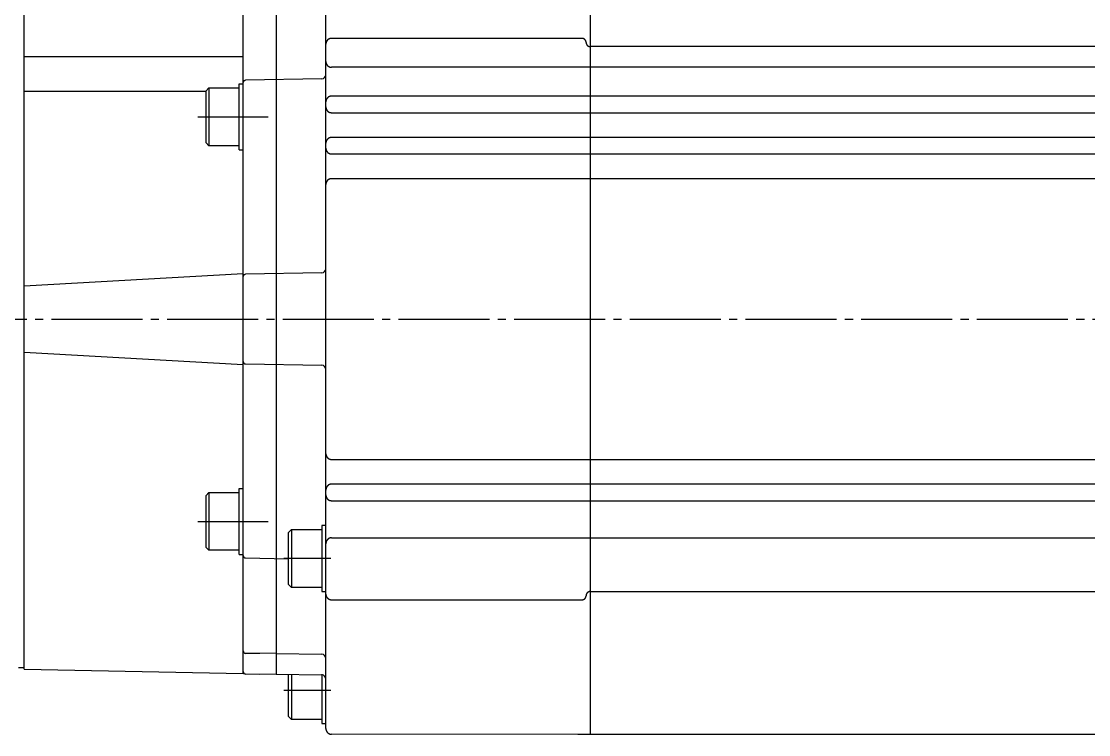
# Model space of a CAD drawing. Extents: x 0 to 632, y 0 to 332.
# Drawn here: x 212 to 341.2, y 176.1 to 262.5 of the extents above; entities that cross this region are included whole.
import ezdxf

# ---------------------------------------------------------------- set-up
doc = ezdxf.new("R2010")
doc.units = 0
doc.linetypes.add('DASH_CENTER', pattern=[14, 11, -1, 1, -1])
doc.layers.get('0').update_dxf_attribs({"linetype": 'CONTINUOUS'})

msp = doc.modelspace()

# ---------------------------------------------------------------- linework, layer by layer
at = {"color": 7, "linetype": 'CONTINUOUS'}
for p, q in [((212.39, 184.08), (212.39, 276.48)), ((280.89, 276.79), (280.89, 176.17)), ((248.89, 176.9), (248.89, 276.07)), ((248.89, 182.88), (248.89, 270.09)), ((242.89, 269.49), (242.89, 191.98)), ((238.89, 183.55), (238.89, 267.48)), ((242.89, 260.98), (242.89, 183.47)), ((279.89, 260.48), (249.59, 260.48)), ((374.39, 259.48), (280.89, 259.48)), ((238.89, 258.23), (212.39, 258.23)), ((374.39, 256.98), (249.59, 256.98)), ((234.74, 254.48), (234.39, 254.13)), ((234.74, 254.48), (234.74, 247.48)), ((234.74, 254.48), (238.39, 254.48)), ((238.39, 246.98), (238.39, 254.98)), ((238.39, 254.98), (238.89, 254.98)), ((248.4, 255.58), (239.18, 255.42)), ((212.39, 254.09), (234.39, 254.09)), ((234.39, 247.83), (234.39, 254.13)), ((374.39, 253.48), (249.59, 253.48)), ((249.59, 251.48), (374.39, 251.48)), ((374.39, 248.48), (249.59, 248.48)), ((234.39, 247.83), (234.74, 247.48)), ((238.39, 247.48), (234.74, 247.48)), ((238.39, 246.98), (238.89, 246.98)), ((249.59, 246.48), (374.39, 246.48)), ((374.39, 243.48), (249.59, 243.48)), ((238.89, 231.98), (212.39, 230.48)), ((248.4, 232.08), (239.18, 231.92)), ((212.39, 222.48), (238.89, 220.98)), ((239.18, 221.05), (248.4, 220.89)), ((249.59, 209.48), (374.39, 209.48)), ((234.74, 205.48), (234.39, 205.13)), ((234.74, 205.48), (238.39, 205.48)), ((234.74, 205.48), (234.74, 198.48)), ((238.39, 205.98), (238.89, 205.98)), ((238.39, 197.98), (238.39, 205.98)), ((374.39, 206.48), (249.59, 206.48)), ((234.39, 198.83), (234.39, 205.13)), ((249.59, 204.48), (374.39, 204.48)), ((244.74, 200.98), (244.39, 200.63)), ((244.39, 194.33), (244.39, 200.63)), ((244.74, 200.98), (248.39, 200.98)), ((244.74, 200.98), (244.74, 193.98)), ((248.89, 201.48), (248.39, 201.48)), ((248.39, 201.48), (248.39, 193.48)), ((249.59, 199.98), (374.39, 199.98)), ((234.39, 198.83), (234.74, 198.48)), ((238.39, 198.48), (234.74, 198.48)), ((238.39, 197.98), (238.89, 197.98)), ((239.18, 197.55), (244.39, 197.46)), ((244.39, 194.33), (244.74, 193.98)), ((248.39, 193.98), (244.74, 193.98)), ((248.39, 193.48), (248.89, 193.48)), ((249.59, 192.48), (279.89, 192.48)), ((280.89, 193.48), (374.39, 193.48)), ((240.89, 185.96), (239.18, 185.99)), ((242.89, 186), (240.89, 185.96)), ((242.89, 185.98), (248.4, 185.88)), ((211.69, 184.28), (212.39, 184.28)), ((212.39, 184.08), (238.89, 183.55)), ((240.89, 183.45), (239.18, 183.48)), ((242.89, 183.48), (240.89, 183.45)), ((242.89, 183.47), (248.4, 183.38)), ((244.39, 178.33), (244.39, 183.48)), ((244.74, 183.48), (244.74, 177.98)), ((248.39, 183.48), (248.39, 177.48)), ((244.39, 178.33), (244.74, 177.98)), ((248.39, 177.98), (244.74, 177.98)), ((248.39, 177.48), (248.89, 177.48)), ((279.39, 176.15), (249.57, 176.2)), ((280.89, 176.17), (279.39, 176.15)), ((374.39, 176.18), (280.89, 176.18))]:
    msp.add_line(p, q, dxfattribs=at)
at = {"color": 1, "linetype": 'DASH_CENTER'}
for p, q in [((233.39, 250.98), (241.89, 250.98)), ((201.69, 226.48), (444.39, 226.48)), ((233.39, 201.98), (241.89, 201.98)), ((249.51, 197.48), (243.81, 197.48)), ((249.51, 181.48), (243.81, 181.48))]:
    msp.add_line(p, q, dxfattribs=at)
at = {"color": 7, "linetype": 'CONTINUOUS'}
for points in [[(249.59, 260.48, 0), (249.58, 260.48, 0), (249.57, 260.48, 0), (249.56, 260.48, 0), (249.55, 260.48, 0), (249.54, 260.48, 0), (249.53, 260.48, 0), (249.53, 260.48, 0), (249.52, 260.48, 0), (249.51, 260.48, 0), (249.5, 260.48, 0), (249.49, 260.48, 0), (249.48, 260.47, 0), (249.48, 260.47, 0), (249.47, 260.47, 0), (249.46, 260.47, 0), (249.45, 260.47, 0), (249.44, 260.47, 0), (249.43, 260.46, 0), (249.43, 260.46, 0), (249.42, 260.46, 0), (249.41, 260.46, 0), (249.4, 260.46, 0), (249.39, 260.45, 0), (249.38, 260.45, 0), (249.38, 260.45, 0), (249.37, 260.45, 0), (249.36, 260.44, 0), (249.35, 260.44, 0), (249.34, 260.44, 0), (249.34, 260.44, 0), (249.33, 260.43, 0), (249.32, 260.43, 0), (249.31, 260.43, 0), (249.3, 260.42, 0), (249.29, 260.42, 0), (249.29, 260.42, 0), (249.28, 260.41, 0), (249.27, 260.41, 0), (249.26, 260.4, 0), (249.26, 260.4, 0), (249.25, 260.39, 0), (249.24, 260.39, 0), (249.23, 260.39, 0), (249.23, 260.38, 0), (249.22, 260.38, 0), (249.21, 260.37, 0), (249.21, 260.37, 0), (249.2, 260.36, 0), (249.19, 260.36, 0), (249.18, 260.35, 0), (249.18, 260.35, 0), (249.17, 260.34, 0), (249.16, 260.34, 0), (249.16, 260.33, 0), (249.15, 260.33, 0), (249.14, 260.32, 0), (249.14, 260.32, 0), (249.13, 260.31, 0), (249.12, 260.31, 0), (249.12, 260.3, 0), (249.11, 260.3, 0), (249.1, 260.29, 0), (249.1, 260.28, 0), (249.09, 260.28, 0), (249.09, 260.27, 0), (249.08, 260.26, 0), (249.07, 260.26, 0), (249.07, 260.25, 0), (249.06, 260.25, 0), (249.06, 260.24, 0), (249.05, 260.23, 0), (249.05, 260.23, 0), (249.04, 260.22, 0), (249.03, 260.21, 0), (249.03, 260.21, 0), (249.03, 260.2, 0), (249.02, 260.19, 0), (249.01, 260.19, 0), (249.01, 260.18, 0), (249, 260.17, 0), (249, 260.16, 0), (249, 260.16, 0), (248.99, 260.15, 0), (248.99, 260.14, 0), (248.98, 260.13, 0), (248.98, 260.13, 0), (248.97, 260.12, 0), (248.97, 260.11, 0), (248.97, 260.1, 0), (248.96, 260.1, 0), (248.96, 260.09, 0), (248.95, 260.08, 0), (248.95, 260.07, 0), (248.95, 260.07, 0), (248.94, 260.06, 0), (248.94, 260.05, 0), (248.94, 260.04, 0), (248.93, 260.03, 0), (248.93, 260.03, 0), (248.93, 260.02, 0), (248.93, 260.01, 0), (248.92, 260, 0), (248.92, 259.99, 0), (248.92, 259.99, 0), (248.91, 259.98, 0), (248.91, 259.97, 0), (248.91, 259.96, 0), (248.91, 259.95, 0), (248.91, 259.94, 0), (248.9, 259.94, 0), (248.9, 259.93, 0), (248.9, 259.92, 0), (248.9, 259.91, 0), (248.9, 259.9, 0), (248.9, 259.89, 0), (248.89, 259.88, 0), (248.89, 259.88, 0), (248.89, 259.87, 0), (248.89, 259.86, 0), (248.89, 259.85, 0), (248.89, 259.84, 0), (248.89, 259.83, 0), (248.89, 259.82, 0), (248.89, 259.82, 0), (248.89, 259.81, 0), (248.89, 259.8, 0), (248.89, 259.79, 0), (248.89, 259.78, 0)], [(280.39, 259.98, 0), (280.39, 259.99, 0), (280.39, 259.99, 0), (280.39, 260, 0), (280.39, 260.01, 0), (280.39, 260.01, 0), (280.39, 260.02, 0), (280.38, 260.02, 0), (280.38, 260.03, 0), (280.38, 260.04, 0), (280.38, 260.04, 0), (280.38, 260.05, 0), (280.38, 260.06, 0), (280.38, 260.06, 0), (280.38, 260.07, 0), (280.38, 260.07, 0), (280.38, 260.08, 0), (280.38, 260.08, 0), (280.38, 260.09, 0), (280.37, 260.1, 0), (280.37, 260.1, 0), (280.37, 260.11, 0), (280.37, 260.12, 0), (280.37, 260.12, 0), (280.37, 260.13, 0), (280.36, 260.13, 0), (280.36, 260.14, 0), (280.36, 260.14, 0), (280.36, 260.15, 0), (280.36, 260.16, 0), (280.35, 260.16, 0), (280.35, 260.17, 0), (280.35, 260.17, 0), (280.35, 260.18, 0), (280.34, 260.19, 0), (280.34, 260.19, 0), (280.34, 260.2, 0), (280.34, 260.2, 0), (280.33, 260.21, 0), (280.33, 260.21, 0), (280.33, 260.22, 0), (280.32, 260.22, 0), (280.32, 260.23, 0), (280.32, 260.23, 0), (280.32, 260.24, 0), (280.31, 260.24, 0), (280.31, 260.25, 0), (280.31, 260.25, 0), (280.3, 260.26, 0), (280.3, 260.26, 0), (280.3, 260.27, 0), (280.29, 260.27, 0), (280.29, 260.28, 0), (280.29, 260.29, 0), (280.28, 260.29, 0), (280.28, 260.29, 0), (280.27, 260.3, 0), (280.27, 260.3, 0), (280.27, 260.31, 0), (280.26, 260.31, 0), (280.26, 260.32, 0), (280.25, 260.32, 0), (280.25, 260.33, 0), (280.25, 260.33, 0), (280.24, 260.33, 0), (280.24, 260.34, 0), (280.23, 260.34, 0), (280.23, 260.35, 0), (280.22, 260.35, 0), (280.22, 260.36, 0), (280.21, 260.36, 0), (280.21, 260.36, 0), (280.2, 260.37, 0), (280.2, 260.37, 0), (280.19, 260.38, 0), (280.19, 260.38, 0), (280.19, 260.38, 0), (280.18, 260.39, 0), (280.18, 260.39, 0), (280.17, 260.39, 0), (280.17, 260.4, 0), (280.16, 260.4, 0), (280.15, 260.4, 0), (280.15, 260.41, 0), (280.14, 260.41, 0), (280.14, 260.41, 0), (280.13, 260.42, 0), (280.13, 260.42, 0), (280.12, 260.42, 0), (280.12, 260.43, 0), (280.11, 260.43, 0), (280.11, 260.43, 0), (280.1, 260.43, 0), (280.1, 260.44, 0), (280.09, 260.44, 0), (280.08, 260.44, 0), (280.08, 260.44, 0), (280.07, 260.45, 0), (280.07, 260.45, 0), (280.06, 260.45, 0), (280.06, 260.45, 0), (280.05, 260.45, 0), (280.04, 260.46, 0), (280.04, 260.46, 0), (280.03, 260.46, 0), (280.03, 260.46, 0), (280.02, 260.46, 0), (280.01, 260.46, 0), (280.01, 260.47, 0), (280, 260.47, 0), (280, 260.47, 0), (279.99, 260.47, 0), (279.98, 260.47, 0), (279.98, 260.47, 0), (279.97, 260.48, 0), (279.97, 260.48, 0), (279.96, 260.48, 0), (279.95, 260.48, 0), (279.95, 260.48, 0), (279.94, 260.48, 0), (279.94, 260.48, 0), (279.93, 260.48, 0), (279.92, 260.48, 0), (279.92, 260.48, 0), (279.91, 260.48, 0), (279.9, 260.48, 0), (279.9, 260.48, 0), (279.89, 260.48, 0), (279.89, 260.48, 0)], [(280.39, 259.98, 0), (280.39, 259.98, 0), (280.39, 259.97, 0), (280.39, 259.96, 0), (280.39, 259.96, 0), (280.39, 259.95, 0), (280.39, 259.94, 0), (280.39, 259.94, 0), (280.39, 259.93, 0), (280.39, 259.93, 0), (280.39, 259.92, 0), (280.39, 259.92, 0), (280.39, 259.91, 0), (280.39, 259.9, 0), (280.39, 259.9, 0), (280.39, 259.89, 0), (280.4, 259.88, 0), (280.4, 259.88, 0), (280.4, 259.87, 0), (280.4, 259.87, 0), (280.4, 259.86, 0), (280.4, 259.85, 0), (280.4, 259.85, 0), (280.41, 259.84, 0), (280.41, 259.84, 0), (280.41, 259.83, 0), (280.41, 259.82, 0), (280.41, 259.82, 0), (280.42, 259.81, 0), (280.42, 259.81, 0), (280.42, 259.8, 0), (280.42, 259.8, 0), (280.43, 259.79, 0), (280.43, 259.79, 0), (280.43, 259.78, 0), (280.43, 259.77, 0), (280.44, 259.77, 0), (280.44, 259.76, 0), (280.44, 259.76, 0), (280.44, 259.75, 0), (280.45, 259.75, 0), (280.45, 259.74, 0), (280.45, 259.74, 0), (280.45, 259.73, 0), (280.46, 259.73, 0), (280.46, 259.72, 0), (280.46, 259.71, 0), (280.47, 259.71, 0), (280.47, 259.7, 0), (280.48, 259.7, 0), (280.48, 259.69, 0), (280.48, 259.69, 0), (280.49, 259.68, 0), (280.49, 259.68, 0), (280.49, 259.67, 0), (280.5, 259.67, 0), (280.5, 259.67, 0), (280.5, 259.66, 0), (280.51, 259.65, 0), (280.51, 259.65, 0), (280.52, 259.65, 0), (280.52, 259.64, 0), (280.52, 259.64, 0), (280.53, 259.63, 0), (280.53, 259.63, 0), (280.54, 259.62, 0), (280.54, 259.62, 0), (280.55, 259.62, 0), (280.55, 259.61, 0), (280.56, 259.61, 0), (280.56, 259.6, 0), (280.56, 259.6, 0), (280.57, 259.6, 0), (280.57, 259.59, 0), (280.58, 259.59, 0), (280.58, 259.58, 0), (280.59, 259.58, 0), (280.59, 259.58, 0), (280.6, 259.57, 0), (280.6, 259.57, 0), (280.61, 259.57, 0), (280.61, 259.56, 0), (280.62, 259.56, 0), (280.62, 259.56, 0), (280.63, 259.55, 0), (280.63, 259.55, 0), (280.64, 259.55, 0), (280.65, 259.54, 0), (280.65, 259.54, 0), (280.66, 259.54, 0), (280.66, 259.54, 0), (280.67, 259.53, 0), (280.67, 259.53, 0), (280.68, 259.53, 0), (280.68, 259.52, 0), (280.69, 259.52, 0), (280.7, 259.52, 0), (280.7, 259.52, 0), (280.71, 259.51, 0), (280.71, 259.51, 0), (280.72, 259.51, 0), (280.72, 259.51, 0), (280.73, 259.51, 0), (280.74, 259.5, 0), (280.74, 259.5, 0), (280.75, 259.5, 0), (280.75, 259.5, 0), (280.76, 259.5, 0), (280.76, 259.5, 0), (280.77, 259.5, 0), (280.78, 259.49, 0), (280.78, 259.49, 0), (280.79, 259.49, 0), (280.8, 259.49, 0), (280.8, 259.49, 0), (280.81, 259.49, 0), (280.81, 259.49, 0), (280.82, 259.49, 0), (280.83, 259.49, 0), (280.83, 259.49, 0), (280.84, 259.48, 0), (280.84, 259.48, 0), (280.85, 259.48, 0), (280.86, 259.48, 0), (280.86, 259.48, 0), (280.87, 259.48, 0), (280.88, 259.48, 0), (280.88, 259.48, 0), (280.89, 259.48, 0)], [(248.89, 257.68, 0), (248.89, 257.67, 0), (248.89, 257.67, 0), (248.89, 257.66, 0), (248.89, 257.65, 0), (248.89, 257.64, 0), (248.89, 257.63, 0), (248.89, 257.62, 0), (248.89, 257.61, 0), (248.89, 257.61, 0), (248.89, 257.6, 0), (248.89, 257.59, 0), (248.89, 257.58, 0), (248.9, 257.57, 0), (248.9, 257.56, 0), (248.9, 257.55, 0), (248.9, 257.55, 0), (248.9, 257.54, 0), (248.9, 257.53, 0), (248.91, 257.52, 0), (248.91, 257.51, 0), (248.91, 257.5, 0), (248.91, 257.5, 0), (248.91, 257.49, 0), (248.92, 257.48, 0), (248.92, 257.47, 0), (248.92, 257.46, 0), (248.93, 257.45, 0), (248.93, 257.45, 0), (248.93, 257.44, 0), (248.93, 257.43, 0), (248.94, 257.42, 0), (248.94, 257.41, 0), (248.94, 257.41, 0), (248.95, 257.4, 0), (248.95, 257.39, 0), (248.95, 257.38, 0), (248.96, 257.38, 0), (248.96, 257.37, 0), (248.97, 257.36, 0), (248.97, 257.35, 0), (248.97, 257.34, 0), (248.98, 257.34, 0), (248.98, 257.33, 0), (248.99, 257.32, 0), (248.99, 257.31, 0), (249, 257.31, 0), (249, 257.3, 0), (249, 257.29, 0), (249.01, 257.29, 0), (249.01, 257.28, 0), (249.02, 257.27, 0), (249.03, 257.26, 0), (249.03, 257.26, 0), (249.03, 257.25, 0), (249.04, 257.25, 0), (249.05, 257.24, 0), (249.05, 257.23, 0), (249.06, 257.23, 0), (249.06, 257.22, 0), (249.07, 257.21, 0), (249.07, 257.2, 0), (249.08, 257.2, 0), (249.09, 257.19, 0), (249.09, 257.19, 0), (249.1, 257.18, 0), (249.1, 257.18, 0), (249.11, 257.17, 0), (249.12, 257.16, 0), (249.12, 257.16, 0), (249.13, 257.15, 0), (249.14, 257.15, 0), (249.14, 257.14, 0), (249.15, 257.13, 0), (249.16, 257.13, 0), (249.16, 257.12, 0), (249.17, 257.12, 0), (249.18, 257.12, 0), (249.18, 257.11, 0), (249.19, 257.11, 0), (249.2, 257.1, 0), (249.21, 257.1, 0), (249.21, 257.09, 0), (249.22, 257.09, 0), (249.23, 257.08, 0), (249.23, 257.08, 0), (249.24, 257.07, 0), (249.25, 257.07, 0), (249.26, 257.06, 0), (249.26, 257.06, 0), (249.27, 257.06, 0), (249.28, 257.05, 0), (249.29, 257.05, 0), (249.29, 257.05, 0), (249.3, 257.04, 0), (249.31, 257.04, 0), (249.32, 257.04, 0), (249.33, 257.03, 0), (249.34, 257.03, 0), (249.34, 257.03, 0), (249.35, 257.02, 0), (249.36, 257.02, 0), (249.37, 257.02, 0), (249.38, 257.01, 0), (249.38, 257.01, 0), (249.39, 257.01, 0), (249.4, 257.01, 0), (249.41, 257, 0), (249.42, 257, 0), (249.43, 257, 0), (249.43, 257, 0), (249.44, 257, 0), (249.45, 257, 0), (249.46, 256.99, 0), (249.47, 256.99, 0), (249.48, 256.99, 0), (249.48, 256.99, 0), (249.49, 256.99, 0), (249.5, 256.99, 0), (249.51, 256.99, 0), (249.52, 256.99, 0), (249.53, 256.98, 0), (249.53, 256.98, 0), (249.54, 256.98, 0), (249.55, 256.98, 0), (249.56, 256.98, 0), (249.57, 256.98, 0), (249.58, 256.98, 0), (249.59, 256.98, 0)], [(249.59, 253.48, 0), (249.58, 253.48, 0), (249.57, 253.48, 0), (249.56, 253.48, 0), (249.55, 253.48, 0), (249.54, 253.48, 0), (249.53, 253.48, 0), (249.53, 253.48, 0), (249.52, 253.48, 0), (249.51, 253.48, 0), (249.5, 253.48, 0), (249.49, 253.48, 0), (249.48, 253.47, 0), (249.48, 253.47, 0), (249.47, 253.47, 0), (249.46, 253.47, 0), (249.45, 253.47, 0), (249.44, 253.47, 0), (249.43, 253.47, 0), (249.43, 253.46, 0), (249.42, 253.46, 0), (249.41, 253.46, 0), (249.4, 253.46, 0), (249.39, 253.45, 0), (249.38, 253.45, 0), (249.38, 253.45, 0), (249.37, 253.45, 0), (249.36, 253.44, 0), (249.35, 253.44, 0), (249.34, 253.44, 0), (249.34, 253.44, 0), (249.33, 253.43, 0), (249.32, 253.43, 0), (249.31, 253.43, 0), (249.3, 253.42, 0), (249.29, 253.42, 0), (249.29, 253.41, 0), (249.28, 253.41, 0), (249.27, 253.41, 0), (249.26, 253.4, 0), (249.26, 253.4, 0), (249.25, 253.4, 0), (249.24, 253.39, 0), (249.23, 253.39, 0), (249.23, 253.38, 0), (249.22, 253.38, 0), (249.21, 253.37, 0), (249.21, 253.37, 0), (249.2, 253.36, 0), (249.19, 253.36, 0), (249.18, 253.35, 0), (249.18, 253.35, 0), (249.17, 253.34, 0), (249.16, 253.34, 0), (249.16, 253.33, 0), (249.15, 253.33, 0), (249.14, 253.32, 0), (249.14, 253.32, 0), (249.13, 253.31, 0), (249.12, 253.31, 0), (249.12, 253.3, 0), (249.11, 253.29, 0), (249.1, 253.29, 0), (249.1, 253.28, 0), (249.09, 253.28, 0), (249.09, 253.27, 0), (249.08, 253.26, 0), (249.07, 253.26, 0), (249.07, 253.25, 0), (249.06, 253.25, 0), (249.06, 253.24, 0), (249.05, 253.23, 0), (249.05, 253.23, 0), (249.04, 253.22, 0), (249.03, 253.21, 0), (249.03, 253.21, 0), (249.03, 253.2, 0), (249.02, 253.19, 0), (249.01, 253.19, 0), (249.01, 253.18, 0), (249, 253.17, 0), (249, 253.16, 0), (249, 253.16, 0), (248.99, 253.15, 0), (248.99, 253.14, 0), (248.98, 253.13, 0), (248.98, 253.13, 0), (248.97, 253.12, 0), (248.97, 253.11, 0), (248.97, 253.1, 0), (248.96, 253.1, 0), (248.96, 253.09, 0), (248.95, 253.08, 0), (248.95, 253.07, 0), (248.95, 253.07, 0), (248.94, 253.06, 0), (248.94, 253.05, 0), (248.94, 253.04, 0), (248.93, 253.03, 0), (248.93, 253.03, 0), (248.93, 253.02, 0), (248.93, 253.01, 0), (248.92, 253, 0), (248.92, 252.99, 0), (248.92, 252.99, 0), (248.91, 252.98, 0), (248.91, 252.97, 0), (248.91, 252.96, 0), (248.91, 252.95, 0), (248.91, 252.94, 0), (248.9, 252.94, 0), (248.9, 252.93, 0), (248.9, 252.92, 0), (248.9, 252.91, 0), (248.9, 252.9, 0), (248.9, 252.89, 0), (248.89, 252.88, 0), (248.89, 252.88, 0), (248.89, 252.87, 0), (248.89, 252.86, 0), (248.89, 252.85, 0), (248.89, 252.84, 0), (248.89, 252.83, 0), (248.89, 252.82, 0), (248.89, 252.82, 0), (248.89, 252.81, 0), (248.89, 252.8, 0), (248.89, 252.79, 0), (248.89, 252.78, 0)], [(248.89, 252.18, 0), (248.89, 252.17, 0), (248.89, 252.16, 0), (248.89, 252.16, 0), (248.89, 252.15, 0), (248.89, 252.14, 0), (248.89, 252.13, 0), (248.89, 252.12, 0), (248.89, 252.11, 0), (248.89, 252.1, 0), (248.89, 252.1, 0), (248.89, 252.09, 0), (248.89, 252.08, 0), (248.9, 252.07, 0), (248.9, 252.06, 0), (248.9, 252.05, 0), (248.9, 252.04, 0), (248.9, 252.04, 0), (248.9, 252.03, 0), (248.91, 252.02, 0), (248.91, 252.01, 0), (248.91, 252, 0), (248.91, 252, 0), (248.91, 251.99, 0), (248.92, 251.98, 0), (248.92, 251.97, 0), (248.92, 251.96, 0), (248.93, 251.95, 0), (248.93, 251.95, 0), (248.93, 251.94, 0), (248.93, 251.93, 0), (248.94, 251.92, 0), (248.94, 251.91, 0), (248.94, 251.91, 0), (248.95, 251.9, 0), (248.95, 251.89, 0), (248.95, 251.88, 0), (248.96, 251.88, 0), (248.96, 251.87, 0), (248.97, 251.86, 0), (248.97, 251.85, 0), (248.97, 251.84, 0), (248.98, 251.84, 0), (248.98, 251.83, 0), (248.99, 251.82, 0), (248.99, 251.81, 0), (249, 251.81, 0), (249, 251.8, 0), (249, 251.79, 0), (249.01, 251.79, 0), (249.01, 251.78, 0), (249.02, 251.77, 0), (249.03, 251.76, 0), (249.03, 251.76, 0), (249.03, 251.75, 0), (249.04, 251.75, 0), (249.05, 251.74, 0), (249.05, 251.73, 0), (249.06, 251.72, 0), (249.06, 251.72, 0), (249.07, 251.71, 0), (249.07, 251.71, 0), (249.08, 251.7, 0), (249.09, 251.69, 0), (249.09, 251.69, 0), (249.1, 251.68, 0), (249.1, 251.68, 0), (249.11, 251.67, 0), (249.12, 251.66, 0), (249.12, 251.66, 0), (249.13, 251.65, 0), (249.14, 251.65, 0), (249.14, 251.64, 0), (249.15, 251.63, 0), (249.16, 251.63, 0), (249.16, 251.62, 0), (249.17, 251.62, 0), (249.18, 251.62, 0), (249.18, 251.61, 0), (249.19, 251.6, 0), (249.2, 251.6, 0), (249.21, 251.59, 0), (249.21, 251.59, 0), (249.22, 251.59, 0), (249.23, 251.58, 0), (249.23, 251.58, 0), (249.24, 251.57, 0), (249.25, 251.57, 0), (249.26, 251.56, 0), (249.26, 251.56, 0), (249.27, 251.56, 0), (249.28, 251.55, 0), (249.29, 251.55, 0), (249.29, 251.54, 0), (249.3, 251.54, 0), (249.31, 251.54, 0), (249.32, 251.53, 0), (249.33, 251.53, 0), (249.34, 251.53, 0), (249.34, 251.53, 0), (249.35, 251.52, 0), (249.36, 251.52, 0), (249.37, 251.52, 0), (249.38, 251.51, 0), (249.38, 251.51, 0), (249.39, 251.51, 0), (249.4, 251.51, 0), (249.41, 251.5, 0), (249.42, 251.5, 0), (249.43, 251.5, 0), (249.43, 251.5, 0), (249.44, 251.5, 0), (249.45, 251.5, 0), (249.46, 251.49, 0), (249.47, 251.49, 0), (249.48, 251.49, 0), (249.48, 251.49, 0), (249.49, 251.49, 0), (249.5, 251.49, 0), (249.51, 251.49, 0), (249.52, 251.49, 0), (249.53, 251.48, 0), (249.53, 251.48, 0), (249.54, 251.48, 0), (249.55, 251.48, 0), (249.56, 251.48, 0), (249.57, 251.48, 0), (249.58, 251.48, 0), (249.59, 251.48, 0)], [(249.59, 248.48, 0), (249.58, 248.48, 0), (249.57, 248.48, 0), (249.56, 248.48, 0), (249.55, 248.48, 0), (249.54, 248.48, 0), (249.53, 248.48, 0), (249.53, 248.48, 0), (249.52, 248.48, 0), (249.51, 248.48, 0), (249.5, 248.48, 0), (249.49, 248.48, 0), (249.48, 248.47, 0), (249.48, 248.47, 0), (249.47, 248.47, 0), (249.46, 248.47, 0), (249.45, 248.47, 0), (249.44, 248.47, 0), (249.43, 248.47, 0), (249.43, 248.46, 0), (249.42, 248.46, 0), (249.41, 248.46, 0), (249.4, 248.46, 0), (249.39, 248.45, 0), (249.38, 248.45, 0), (249.38, 248.45, 0), (249.37, 248.45, 0), (249.36, 248.44, 0), (249.35, 248.44, 0), (249.34, 248.44, 0), (249.34, 248.44, 0), (249.33, 248.43, 0), (249.32, 248.43, 0), (249.31, 248.43, 0), (249.3, 248.42, 0), (249.29, 248.42, 0), (249.29, 248.41, 0), (249.28, 248.41, 0), (249.27, 248.41, 0), (249.26, 248.4, 0), (249.26, 248.4, 0), (249.25, 248.4, 0), (249.24, 248.39, 0), (249.23, 248.39, 0), (249.23, 248.38, 0), (249.22, 248.38, 0), (249.21, 248.37, 0), (249.21, 248.37, 0), (249.2, 248.36, 0), (249.19, 248.36, 0), (249.18, 248.35, 0), (249.18, 248.35, 0), (249.17, 248.34, 0), (249.16, 248.34, 0), (249.16, 248.33, 0), (249.15, 248.33, 0), (249.14, 248.32, 0), (249.14, 248.32, 0), (249.13, 248.31, 0), (249.12, 248.31, 0), (249.12, 248.3, 0), (249.11, 248.29, 0), (249.1, 248.29, 0), (249.1, 248.28, 0), (249.09, 248.28, 0), (249.09, 248.27, 0), (249.08, 248.26, 0), (249.07, 248.26, 0), (249.07, 248.25, 0), (249.06, 248.25, 0), (249.06, 248.24, 0), (249.05, 248.23, 0), (249.05, 248.23, 0), (249.04, 248.22, 0), (249.03, 248.21, 0), (249.03, 248.21, 0), (249.03, 248.2, 0), (249.02, 248.19, 0), (249.01, 248.19, 0), (249.01, 248.18, 0), (249, 248.17, 0), (249, 248.16, 0), (249, 248.16, 0), (248.99, 248.15, 0), (248.99, 248.14, 0), (248.98, 248.13, 0), (248.98, 248.13, 0), (248.97, 248.12, 0), (248.97, 248.11, 0), (248.97, 248.1, 0), (248.96, 248.1, 0), (248.96, 248.09, 0), (248.95, 248.08, 0), (248.95, 248.07, 0), (248.95, 248.07, 0), (248.94, 248.06, 0), (248.94, 248.05, 0), (248.94, 248.04, 0), (248.93, 248.03, 0), (248.93, 248.03, 0), (248.93, 248.02, 0), (248.93, 248.01, 0), (248.92, 248, 0), (248.92, 247.99, 0), (248.92, 247.99, 0), (248.91, 247.98, 0), (248.91, 247.97, 0), (248.91, 247.96, 0), (248.91, 247.95, 0), (248.91, 247.94, 0), (248.9, 247.94, 0), (248.9, 247.93, 0), (248.9, 247.92, 0), (248.9, 247.91, 0), (248.9, 247.9, 0), (248.9, 247.89, 0), (248.89, 247.88, 0), (248.89, 247.88, 0), (248.89, 247.87, 0), (248.89, 247.86, 0), (248.89, 247.85, 0), (248.89, 247.84, 0), (248.89, 247.83, 0), (248.89, 247.82, 0), (248.89, 247.82, 0), (248.89, 247.81, 0), (248.89, 247.8, 0), (248.89, 247.79, 0), (248.89, 247.78, 0)], [(248.89, 247.18, 0), (248.89, 247.17, 0), (248.89, 247.16, 0), (248.89, 247.16, 0), (248.89, 247.15, 0), (248.89, 247.14, 0), (248.89, 247.13, 0), (248.89, 247.12, 0), (248.89, 247.11, 0), (248.89, 247.1, 0), (248.89, 247.1, 0), (248.89, 247.09, 0), (248.89, 247.08, 0), (248.9, 247.07, 0), (248.9, 247.06, 0), (248.9, 247.05, 0), (248.9, 247.04, 0), (248.9, 247.04, 0), (248.9, 247.03, 0), (248.91, 247.02, 0), (248.91, 247.01, 0), (248.91, 247, 0), (248.91, 247, 0), (248.91, 246.99, 0), (248.92, 246.98, 0), (248.92, 246.97, 0), (248.92, 246.96, 0), (248.93, 246.95, 0), (248.93, 246.95, 0), (248.93, 246.94, 0), (248.93, 246.93, 0), (248.94, 246.92, 0), (248.94, 246.91, 0), (248.94, 246.91, 0), (248.95, 246.9, 0), (248.95, 246.89, 0), (248.95, 246.88, 0), (248.96, 246.88, 0), (248.96, 246.87, 0), (248.97, 246.86, 0), (248.97, 246.85, 0), (248.97, 246.84, 0), (248.98, 246.84, 0), (248.98, 246.83, 0), (248.99, 246.82, 0), (248.99, 246.81, 0), (249, 246.81, 0), (249, 246.8, 0), (249, 246.79, 0), (249.01, 246.79, 0), (249.01, 246.78, 0), (249.02, 246.77, 0), (249.03, 246.76, 0), (249.03, 246.76, 0), (249.03, 246.75, 0), (249.04, 246.75, 0), (249.05, 246.74, 0), (249.05, 246.73, 0), (249.06, 246.72, 0), (249.06, 246.72, 0), (249.07, 246.71, 0), (249.07, 246.71, 0), (249.08, 246.7, 0), (249.09, 246.69, 0), (249.09, 246.69, 0), (249.1, 246.68, 0), (249.1, 246.68, 0), (249.11, 246.67, 0), (249.12, 246.66, 0), (249.12, 246.66, 0), (249.13, 246.65, 0), (249.14, 246.65, 0), (249.14, 246.64, 0), (249.15, 246.63, 0), (249.16, 246.63, 0), (249.16, 246.62, 0), (249.17, 246.62, 0), (249.18, 246.62, 0), (249.18, 246.61, 0), (249.19, 246.6, 0), (249.2, 246.6, 0), (249.21, 246.59, 0), (249.21, 246.59, 0), (249.22, 246.59, 0), (249.23, 246.58, 0), (249.23, 246.58, 0), (249.24, 246.57, 0), (249.25, 246.57, 0), (249.26, 246.56, 0), (249.26, 246.56, 0), (249.27, 246.56, 0), (249.28, 246.55, 0), (249.29, 246.55, 0), (249.29, 246.54, 0), (249.3, 246.54, 0), (249.31, 246.54, 0), (249.32, 246.53, 0), (249.33, 246.53, 0), (249.34, 246.53, 0), (249.34, 246.53, 0), (249.35, 246.52, 0), (249.36, 246.52, 0), (249.37, 246.52, 0), (249.38, 246.51, 0), (249.38, 246.51, 0), (249.39, 246.51, 0), (249.4, 246.51, 0), (249.41, 246.5, 0), (249.42, 246.5, 0), (249.43, 246.5, 0), (249.43, 246.5, 0), (249.44, 246.5, 0), (249.45, 246.5, 0), (249.46, 246.49, 0), (249.47, 246.49, 0), (249.48, 246.49, 0), (249.48, 246.49, 0), (249.49, 246.49, 0), (249.5, 246.49, 0), (249.51, 246.49, 0), (249.52, 246.49, 0), (249.53, 246.48, 0), (249.53, 246.48, 0), (249.54, 246.48, 0), (249.55, 246.48, 0), (249.56, 246.48, 0), (249.57, 246.48, 0), (249.58, 246.48, 0), (249.59, 246.48, 0)], [(249.59, 243.48, 0), (249.58, 243.48, 0), (249.57, 243.48, 0), (249.56, 243.48, 0), (249.55, 243.48, 0), (249.54, 243.48, 0), (249.53, 243.48, 0), (249.53, 243.48, 0), (249.52, 243.48, 0), (249.51, 243.48, 0), (249.5, 243.48, 0), (249.49, 243.48, 0), (249.48, 243.47, 0), (249.48, 243.47, 0), (249.47, 243.47, 0), (249.46, 243.47, 0), (249.45, 243.47, 0), (249.44, 243.47, 0), (249.43, 243.47, 0), (249.43, 243.46, 0), (249.42, 243.46, 0), (249.41, 243.46, 0), (249.4, 243.46, 0), (249.39, 243.45, 0), (249.38, 243.45, 0), (249.38, 243.45, 0), (249.37, 243.45, 0), (249.36, 243.44, 0), (249.35, 243.44, 0), (249.34, 243.44, 0), (249.34, 243.44, 0), (249.33, 243.43, 0), (249.32, 243.43, 0), (249.31, 243.43, 0), (249.3, 243.42, 0), (249.29, 243.42, 0), (249.29, 243.41, 0), (249.28, 243.41, 0), (249.27, 243.41, 0), (249.26, 243.4, 0), (249.26, 243.4, 0), (249.25, 243.4, 0), (249.24, 243.39, 0), (249.23, 243.39, 0), (249.23, 243.38, 0), (249.22, 243.38, 0), (249.21, 243.37, 0), (249.21, 243.37, 0), (249.2, 243.36, 0), (249.19, 243.36, 0), (249.18, 243.35, 0), (249.18, 243.35, 0), (249.17, 243.34, 0), (249.16, 243.34, 0), (249.16, 243.33, 0), (249.15, 243.33, 0), (249.14, 243.32, 0), (249.14, 243.32, 0), (249.13, 243.31, 0), (249.12, 243.31, 0), (249.12, 243.3, 0), (249.11, 243.29, 0), (249.1, 243.29, 0), (249.1, 243.28, 0), (249.09, 243.28, 0), (249.09, 243.27, 0), (249.08, 243.26, 0), (249.07, 243.26, 0), (249.07, 243.25, 0), (249.06, 243.25, 0), (249.06, 243.24, 0), (249.05, 243.23, 0), (249.05, 243.23, 0), (249.04, 243.22, 0), (249.03, 243.21, 0), (249.03, 243.21, 0), (249.03, 243.2, 0), (249.02, 243.19, 0), (249.01, 243.19, 0), (249.01, 243.18, 0), (249, 243.17, 0), (249, 243.16, 0), (249, 243.16, 0), (248.99, 243.15, 0), (248.99, 243.14, 0), (248.98, 243.13, 0), (248.98, 243.13, 0), (248.97, 243.12, 0), (248.97, 243.11, 0), (248.97, 243.1, 0), (248.96, 243.1, 0), (248.96, 243.09, 0), (248.95, 243.08, 0), (248.95, 243.07, 0), (248.95, 243.07, 0), (248.94, 243.06, 0), (248.94, 243.05, 0), (248.94, 243.04, 0), (248.93, 243.03, 0), (248.93, 243.03, 0), (248.93, 243.02, 0), (248.93, 243.01, 0), (248.92, 243, 0), (248.92, 242.99, 0), (248.92, 242.99, 0), (248.91, 242.98, 0), (248.91, 242.97, 0), (248.91, 242.96, 0), (248.91, 242.95, 0), (248.91, 242.94, 0), (248.9, 242.94, 0), (248.9, 242.93, 0), (248.9, 242.92, 0), (248.9, 242.91, 0), (248.9, 242.9, 0), (248.9, 242.89, 0), (248.89, 242.88, 0), (248.89, 242.88, 0), (248.89, 242.87, 0), (248.89, 242.86, 0), (248.89, 242.85, 0), (248.89, 242.84, 0), (248.89, 242.83, 0), (248.89, 242.82, 0), (248.89, 242.82, 0), (248.89, 242.81, 0), (248.89, 242.8, 0), (248.89, 242.79, 0), (248.89, 242.78, 0)], [(248.89, 210.18, 0), (248.89, 210.17, 0), (248.89, 210.16, 0), (248.89, 210.16, 0), (248.89, 210.15, 0), (248.89, 210.14, 0), (248.89, 210.13, 0), (248.89, 210.12, 0), (248.89, 210.11, 0), (248.89, 210.1, 0), (248.89, 210.1, 0), (248.89, 210.09, 0), (248.89, 210.08, 0), (248.9, 210.07, 0), (248.9, 210.06, 0), (248.9, 210.05, 0), (248.9, 210.04, 0), (248.9, 210.04, 0), (248.9, 210.03, 0), (248.91, 210.02, 0), (248.91, 210.01, 0), (248.91, 210, 0), (248.91, 210, 0), (248.91, 209.99, 0), (248.92, 209.98, 0), (248.92, 209.97, 0), (248.92, 209.96, 0), (248.93, 209.95, 0), (248.93, 209.95, 0), (248.93, 209.94, 0), (248.93, 209.93, 0), (248.94, 209.92, 0), (248.94, 209.91, 0), (248.94, 209.91, 0), (248.95, 209.9, 0), (248.95, 209.89, 0), (248.95, 209.88, 0), (248.96, 209.88, 0), (248.96, 209.87, 0), (248.97, 209.86, 0), (248.97, 209.85, 0), (248.97, 209.84, 0), (248.98, 209.84, 0), (248.98, 209.83, 0), (248.99, 209.82, 0), (248.99, 209.81, 0), (249, 209.81, 0), (249, 209.8, 0), (249, 209.79, 0), (249.01, 209.79, 0), (249.01, 209.78, 0), (249.02, 209.77, 0), (249.03, 209.76, 0), (249.03, 209.76, 0), (249.03, 209.75, 0), (249.04, 209.75, 0), (249.05, 209.74, 0), (249.05, 209.73, 0), (249.06, 209.72, 0), (249.06, 209.72, 0), (249.07, 209.71, 0), (249.07, 209.71, 0), (249.08, 209.7, 0), (249.09, 209.69, 0), (249.09, 209.69, 0), (249.1, 209.68, 0), (249.1, 209.68, 0), (249.11, 209.67, 0), (249.12, 209.66, 0), (249.12, 209.66, 0), (249.13, 209.65, 0), (249.14, 209.65, 0), (249.14, 209.64, 0), (249.15, 209.63, 0), (249.16, 209.63, 0), (249.16, 209.62, 0), (249.17, 209.62, 0), (249.18, 209.62, 0), (249.18, 209.61, 0), (249.19, 209.6, 0), (249.2, 209.6, 0), (249.21, 209.59, 0), (249.21, 209.59, 0), (249.22, 209.59, 0), (249.23, 209.58, 0), (249.23, 209.58, 0), (249.24, 209.57, 0), (249.25, 209.57, 0), (249.26, 209.56, 0), (249.26, 209.56, 0), (249.27, 209.56, 0), (249.28, 209.55, 0), (249.29, 209.55, 0), (249.29, 209.54, 0), (249.3, 209.54, 0), (249.31, 209.54, 0), (249.32, 209.53, 0), (249.33, 209.53, 0), (249.34, 209.53, 0), (249.34, 209.53, 0), (249.35, 209.52, 0), (249.36, 209.52, 0), (249.37, 209.52, 0), (249.38, 209.51, 0), (249.38, 209.51, 0), (249.39, 209.51, 0), (249.4, 209.51, 0), (249.41, 209.5, 0), (249.42, 209.5, 0), (249.43, 209.5, 0), (249.43, 209.5, 0), (249.44, 209.5, 0), (249.45, 209.5, 0), (249.46, 209.49, 0), (249.47, 209.49, 0), (249.48, 209.49, 0), (249.48, 209.49, 0), (249.49, 209.49, 0), (249.5, 209.49, 0), (249.51, 209.49, 0), (249.52, 209.49, 0), (249.53, 209.48, 0), (249.53, 209.48, 0), (249.54, 209.48, 0), (249.55, 209.48, 0), (249.56, 209.48, 0), (249.57, 209.48, 0), (249.58, 209.48, 0), (249.59, 209.48, 0)], [(249.59, 206.48, 0), (249.58, 206.48, 0), (249.57, 206.48, 0), (249.56, 206.48, 0), (249.55, 206.48, 0), (249.54, 206.48, 0), (249.53, 206.48, 0), (249.53, 206.48, 0), (249.52, 206.48, 0), (249.51, 206.48, 0), (249.5, 206.48, 0), (249.49, 206.48, 0), (249.48, 206.47, 0), (249.48, 206.47, 0), (249.47, 206.47, 0), (249.46, 206.47, 0), (249.45, 206.47, 0), (249.44, 206.47, 0), (249.43, 206.47, 0), (249.43, 206.46, 0), (249.42, 206.46, 0), (249.41, 206.46, 0), (249.4, 206.46, 0), (249.39, 206.45, 0), (249.38, 206.45, 0), (249.38, 206.45, 0), (249.37, 206.45, 0), (249.36, 206.44, 0), (249.35, 206.44, 0), (249.34, 206.44, 0), (249.34, 206.44, 0), (249.33, 206.43, 0), (249.32, 206.43, 0), (249.31, 206.43, 0), (249.3, 206.42, 0), (249.29, 206.42, 0), (249.29, 206.41, 0), (249.28, 206.41, 0), (249.27, 206.41, 0), (249.26, 206.4, 0), (249.26, 206.4, 0), (249.25, 206.4, 0), (249.24, 206.39, 0), (249.23, 206.39, 0), (249.23, 206.38, 0), (249.22, 206.38, 0), (249.21, 206.37, 0), (249.21, 206.37, 0), (249.2, 206.36, 0), (249.19, 206.36, 0), (249.18, 206.35, 0), (249.18, 206.35, 0), (249.17, 206.34, 0), (249.16, 206.34, 0), (249.16, 206.33, 0), (249.15, 206.33, 0), (249.14, 206.32, 0), (249.14, 206.32, 0), (249.13, 206.31, 0), (249.12, 206.31, 0), (249.12, 206.3, 0), (249.11, 206.29, 0), (249.1, 206.29, 0), (249.1, 206.28, 0), (249.09, 206.28, 0), (249.09, 206.27, 0), (249.08, 206.26, 0), (249.07, 206.26, 0), (249.07, 206.25, 0), (249.06, 206.25, 0), (249.06, 206.24, 0), (249.05, 206.23, 0), (249.05, 206.23, 0), (249.04, 206.22, 0), (249.03, 206.21, 0), (249.03, 206.21, 0), (249.03, 206.2, 0), (249.02, 206.19, 0), (249.01, 206.19, 0), (249.01, 206.18, 0), (249, 206.17, 0), (249, 206.16, 0), (249, 206.16, 0), (248.99, 206.15, 0), (248.99, 206.14, 0), (248.98, 206.13, 0), (248.98, 206.13, 0), (248.97, 206.12, 0), (248.97, 206.11, 0), (248.97, 206.1, 0), (248.96, 206.1, 0), (248.96, 206.09, 0), (248.95, 206.08, 0), (248.95, 206.07, 0), (248.95, 206.07, 0), (248.94, 206.06, 0), (248.94, 206.05, 0), (248.94, 206.04, 0), (248.93, 206.03, 0), (248.93, 206.03, 0), (248.93, 206.02, 0), (248.93, 206.01, 0), (248.92, 206, 0), (248.92, 205.99, 0), (248.92, 205.99, 0), (248.91, 205.98, 0), (248.91, 205.97, 0), (248.91, 205.96, 0), (248.91, 205.95, 0), (248.91, 205.94, 0), (248.9, 205.94, 0), (248.9, 205.93, 0), (248.9, 205.92, 0), (248.9, 205.91, 0), (248.9, 205.9, 0), (248.9, 205.89, 0), (248.89, 205.88, 0), (248.89, 205.88, 0), (248.89, 205.87, 0), (248.89, 205.86, 0), (248.89, 205.85, 0), (248.89, 205.84, 0), (248.89, 205.83, 0), (248.89, 205.82, 0), (248.89, 205.82, 0), (248.89, 205.81, 0), (248.89, 205.8, 0), (248.89, 205.79, 0), (248.89, 205.78, 0)], [(248.89, 205.18, 0), (248.89, 205.17, 0), (248.89, 205.16, 0), (248.89, 205.16, 0), (248.89, 205.15, 0), (248.89, 205.14, 0), (248.89, 205.13, 0), (248.89, 205.12, 0), (248.89, 205.11, 0), (248.89, 205.1, 0), (248.89, 205.1, 0), (248.89, 205.09, 0), (248.89, 205.08, 0), (248.9, 205.07, 0), (248.9, 205.06, 0), (248.9, 205.05, 0), (248.9, 205.04, 0), (248.9, 205.04, 0), (248.9, 205.03, 0), (248.91, 205.02, 0), (248.91, 205.01, 0), (248.91, 205, 0), (248.91, 205, 0), (248.91, 204.99, 0), (248.92, 204.98, 0), (248.92, 204.97, 0), (248.92, 204.96, 0), (248.93, 204.95, 0), (248.93, 204.95, 0), (248.93, 204.94, 0), (248.93, 204.93, 0), (248.94, 204.92, 0), (248.94, 204.91, 0), (248.94, 204.91, 0), (248.95, 204.9, 0), (248.95, 204.89, 0), (248.95, 204.88, 0), (248.96, 204.88, 0), (248.96, 204.87, 0), (248.97, 204.86, 0), (248.97, 204.85, 0), (248.97, 204.84, 0), (248.98, 204.84, 0), (248.98, 204.83, 0), (248.99, 204.82, 0), (248.99, 204.81, 0), (249, 204.81, 0), (249, 204.8, 0), (249, 204.79, 0), (249.01, 204.79, 0), (249.01, 204.78, 0), (249.02, 204.77, 0), (249.03, 204.76, 0), (249.03, 204.76, 0), (249.03, 204.75, 0), (249.04, 204.75, 0), (249.05, 204.74, 0), (249.05, 204.73, 0), (249.06, 204.72, 0), (249.06, 204.72, 0), (249.07, 204.71, 0), (249.07, 204.71, 0), (249.08, 204.7, 0), (249.09, 204.69, 0), (249.09, 204.69, 0), (249.1, 204.68, 0), (249.1, 204.68, 0), (249.11, 204.67, 0), (249.12, 204.66, 0), (249.12, 204.66, 0), (249.13, 204.65, 0), (249.14, 204.65, 0), (249.14, 204.64, 0), (249.15, 204.63, 0), (249.16, 204.63, 0), (249.16, 204.62, 0), (249.17, 204.62, 0), (249.18, 204.62, 0), (249.18, 204.61, 0), (249.19, 204.6, 0), (249.2, 204.6, 0), (249.21, 204.59, 0), (249.21, 204.59, 0), (249.22, 204.59, 0), (249.23, 204.58, 0), (249.23, 204.58, 0), (249.24, 204.57, 0), (249.25, 204.57, 0), (249.26, 204.56, 0), (249.26, 204.56, 0), (249.27, 204.56, 0), (249.28, 204.55, 0), (249.29, 204.55, 0), (249.29, 204.54, 0), (249.3, 204.54, 0), (249.31, 204.54, 0), (249.32, 204.53, 0), (249.33, 204.53, 0), (249.34, 204.53, 0), (249.34, 204.53, 0), (249.35, 204.52, 0), (249.36, 204.52, 0), (249.37, 204.52, 0), (249.38, 204.51, 0), (249.38, 204.51, 0), (249.39, 204.51, 0), (249.4, 204.51, 0), (249.41, 204.5, 0), (249.42, 204.5, 0), (249.43, 204.5, 0), (249.43, 204.5, 0), (249.44, 204.5, 0), (249.45, 204.5, 0), (249.46, 204.49, 0), (249.47, 204.49, 0), (249.48, 204.49, 0), (249.48, 204.49, 0), (249.49, 204.49, 0), (249.5, 204.49, 0), (249.51, 204.49, 0), (249.52, 204.49, 0), (249.53, 204.48, 0), (249.53, 204.48, 0), (249.54, 204.48, 0), (249.55, 204.48, 0), (249.56, 204.48, 0), (249.57, 204.48, 0), (249.58, 204.48, 0), (249.59, 204.48, 0)], [(249.59, 199.98, 0), (249.58, 199.98, 0), (249.57, 199.98, 0), (249.56, 199.98, 0), (249.55, 199.98, 0), (249.54, 199.98, 0), (249.53, 199.98, 0), (249.53, 199.98, 0), (249.52, 199.98, 0), (249.51, 199.98, 0), (249.5, 199.98, 0), (249.49, 199.98, 0), (249.48, 199.97, 0), (249.48, 199.97, 0), (249.47, 199.97, 0), (249.46, 199.97, 0), (249.45, 199.97, 0), (249.44, 199.97, 0), (249.43, 199.97, 0), (249.43, 199.96, 0), (249.42, 199.96, 0), (249.41, 199.96, 0), (249.4, 199.96, 0), (249.39, 199.95, 0), (249.38, 199.95, 0), (249.38, 199.95, 0), (249.37, 199.95, 0), (249.36, 199.94, 0), (249.35, 199.94, 0), (249.34, 199.94, 0), (249.34, 199.94, 0), (249.33, 199.93, 0), (249.32, 199.93, 0), (249.31, 199.93, 0), (249.3, 199.92, 0), (249.29, 199.92, 0), (249.29, 199.91, 0), (249.28, 199.91, 0), (249.27, 199.91, 0), (249.26, 199.9, 0), (249.26, 199.9, 0), (249.25, 199.9, 0), (249.24, 199.89, 0), (249.23, 199.89, 0), (249.23, 199.88, 0), (249.22, 199.88, 0), (249.21, 199.87, 0), (249.21, 199.87, 0), (249.2, 199.86, 0), (249.19, 199.86, 0), (249.18, 199.85, 0), (249.18, 199.85, 0), (249.17, 199.84, 0), (249.16, 199.84, 0), (249.16, 199.83, 0), (249.15, 199.83, 0), (249.14, 199.82, 0), (249.14, 199.82, 0), (249.13, 199.81, 0), (249.12, 199.81, 0), (249.12, 199.8, 0), (249.11, 199.79, 0), (249.1, 199.79, 0), (249.1, 199.78, 0), (249.09, 199.78, 0), (249.09, 199.77, 0), (249.08, 199.76, 0), (249.07, 199.76, 0), (249.07, 199.75, 0), (249.06, 199.75, 0), (249.06, 199.74, 0), (249.05, 199.73, 0), (249.05, 199.73, 0), (249.04, 199.72, 0), (249.03, 199.71, 0), (249.03, 199.71, 0), (249.03, 199.7, 0), (249.02, 199.69, 0), (249.01, 199.69, 0), (249.01, 199.68, 0), (249, 199.67, 0), (249, 199.66, 0), (249, 199.66, 0), (248.99, 199.65, 0), (248.99, 199.64, 0), (248.98, 199.63, 0), (248.98, 199.63, 0), (248.97, 199.62, 0), (248.97, 199.61, 0), (248.97, 199.6, 0), (248.96, 199.6, 0), (248.96, 199.59, 0), (248.95, 199.58, 0), (248.95, 199.57, 0), (248.95, 199.57, 0), (248.94, 199.56, 0), (248.94, 199.55, 0), (248.94, 199.54, 0), (248.93, 199.53, 0), (248.93, 199.53, 0), (248.93, 199.52, 0), (248.93, 199.51, 0), (248.92, 199.5, 0), (248.92, 199.49, 0), (248.92, 199.49, 0), (248.91, 199.48, 0), (248.91, 199.47, 0), (248.91, 199.46, 0), (248.91, 199.45, 0), (248.91, 199.44, 0), (248.9, 199.44, 0), (248.9, 199.43, 0), (248.9, 199.42, 0), (248.9, 199.41, 0), (248.9, 199.4, 0), (248.9, 199.39, 0), (248.89, 199.38, 0), (248.89, 199.38, 0), (248.89, 199.37, 0), (248.89, 199.36, 0), (248.89, 199.35, 0), (248.89, 199.34, 0), (248.89, 199.33, 0), (248.89, 199.32, 0), (248.89, 199.32, 0), (248.89, 199.31, 0), (248.89, 199.3, 0), (248.89, 199.29, 0), (248.89, 199.28, 0)], [(248.89, 193.18, 0), (248.89, 193.17, 0), (248.89, 193.16, 0), (248.89, 193.16, 0), (248.89, 193.15, 0), (248.89, 193.14, 0), (248.89, 193.13, 0), (248.89, 193.12, 0), (248.89, 193.11, 0), (248.89, 193.1, 0), (248.89, 193.1, 0), (248.89, 193.09, 0), (248.89, 193.08, 0), (248.9, 193.07, 0), (248.9, 193.06, 0), (248.9, 193.05, 0), (248.9, 193.04, 0), (248.9, 193.04, 0), (248.9, 193.03, 0), (248.91, 193.02, 0), (248.91, 193.01, 0), (248.91, 193, 0), (248.91, 193, 0), (248.91, 192.99, 0), (248.92, 192.98, 0), (248.92, 192.97, 0), (248.92, 192.96, 0), (248.93, 192.95, 0), (248.93, 192.95, 0), (248.93, 192.94, 0), (248.93, 192.93, 0), (248.94, 192.92, 0), (248.94, 192.91, 0), (248.94, 192.91, 0), (248.95, 192.9, 0), (248.95, 192.89, 0), (248.95, 192.88, 0), (248.96, 192.88, 0), (248.96, 192.87, 0), (248.97, 192.86, 0), (248.97, 192.85, 0), (248.97, 192.84, 0), (248.98, 192.84, 0), (248.98, 192.83, 0), (248.99, 192.82, 0), (248.99, 192.81, 0), (249, 192.81, 0), (249, 192.8, 0), (249, 192.79, 0), (249.01, 192.79, 0), (249.01, 192.78, 0), (249.02, 192.77, 0), (249.03, 192.76, 0), (249.03, 192.76, 0), (249.03, 192.75, 0), (249.04, 192.75, 0), (249.05, 192.74, 0), (249.05, 192.73, 0), (249.06, 192.72, 0), (249.06, 192.72, 0), (249.07, 192.71, 0), (249.07, 192.71, 0), (249.08, 192.7, 0), (249.09, 192.69, 0), (249.09, 192.69, 0), (249.1, 192.68, 0), (249.1, 192.68, 0), (249.11, 192.67, 0), (249.12, 192.66, 0), (249.12, 192.66, 0), (249.13, 192.65, 0), (249.14, 192.65, 0), (249.14, 192.64, 0), (249.15, 192.63, 0), (249.16, 192.63, 0), (249.16, 192.62, 0), (249.17, 192.62, 0), (249.18, 192.62, 0), (249.18, 192.61, 0), (249.19, 192.6, 0), (249.2, 192.6, 0), (249.21, 192.59, 0), (249.21, 192.59, 0), (249.22, 192.59, 0), (249.23, 192.58, 0), (249.23, 192.58, 0), (249.24, 192.57, 0), (249.25, 192.57, 0), (249.26, 192.56, 0), (249.26, 192.56, 0), (249.27, 192.56, 0), (249.28, 192.55, 0), (249.29, 192.55, 0), (249.29, 192.54, 0), (249.3, 192.54, 0), (249.31, 192.54, 0), (249.32, 192.53, 0), (249.33, 192.53, 0), (249.34, 192.53, 0), (249.34, 192.53, 0), (249.35, 192.52, 0), (249.36, 192.52, 0), (249.37, 192.52, 0), (249.38, 192.51, 0), (249.38, 192.51, 0), (249.39, 192.51, 0), (249.4, 192.51, 0), (249.41, 192.5, 0), (249.42, 192.5, 0), (249.43, 192.5, 0), (249.43, 192.5, 0), (249.44, 192.5, 0), (249.45, 192.5, 0), (249.46, 192.49, 0), (249.47, 192.49, 0), (249.48, 192.49, 0), (249.48, 192.49, 0), (249.49, 192.49, 0), (249.5, 192.49, 0), (249.51, 192.49, 0), (249.52, 192.49, 0), (249.53, 192.48, 0), (249.53, 192.48, 0), (249.54, 192.48, 0), (249.55, 192.48, 0), (249.56, 192.48, 0), (249.57, 192.48, 0), (249.58, 192.48, 0), (249.59, 192.48, 0)], [(279.89, 192.48, 0), (279.89, 192.48, 0), (279.9, 192.48, 0), (279.9, 192.48, 0), (279.91, 192.48, 0), (279.92, 192.48, 0), (279.92, 192.48, 0), (279.93, 192.48, 0), (279.94, 192.48, 0), (279.94, 192.49, 0), (279.95, 192.49, 0), (279.95, 192.49, 0), (279.96, 192.49, 0), (279.97, 192.49, 0), (279.97, 192.49, 0), (279.98, 192.49, 0), (279.98, 192.49, 0), (279.99, 192.49, 0), (280, 192.49, 0), (280, 192.5, 0), (280.01, 192.5, 0), (280.01, 192.5, 0), (280.02, 192.5, 0), (280.03, 192.5, 0), (280.03, 192.5, 0), (280.04, 192.5, 0), (280.04, 192.51, 0), (280.05, 192.51, 0), (280.06, 192.51, 0), (280.06, 192.51, 0), (280.07, 192.51, 0), (280.07, 192.52, 0), (280.08, 192.52, 0), (280.08, 192.52, 0), (280.09, 192.53, 0), (280.1, 192.53, 0), (280.1, 192.53, 0), (280.11, 192.53, 0), (280.11, 192.53, 0), (280.12, 192.54, 0), (280.12, 192.54, 0), (280.13, 192.54, 0), (280.13, 192.55, 0), (280.14, 192.55, 0), (280.14, 192.55, 0), (280.15, 192.56, 0), (280.15, 192.56, 0), (280.16, 192.56, 0), (280.17, 192.57, 0), (280.17, 192.57, 0), (280.18, 192.57, 0), (280.18, 192.58, 0), (280.19, 192.58, 0), (280.19, 192.58, 0), (280.19, 192.59, 0), (280.2, 192.59, 0), (280.2, 192.59, 0), (280.21, 192.6, 0), (280.21, 192.6, 0), (280.22, 192.61, 0), (280.22, 192.61, 0), (280.23, 192.62, 0), (280.23, 192.62, 0), (280.24, 192.62, 0), (280.24, 192.63, 0), (280.25, 192.63, 0), (280.25, 192.64, 0), (280.25, 192.64, 0), (280.26, 192.65, 0), (280.26, 192.65, 0), (280.27, 192.66, 0), (280.27, 192.66, 0), (280.27, 192.66, 0), (280.28, 192.67, 0), (280.28, 192.67, 0), (280.29, 192.68, 0), (280.29, 192.68, 0), (280.29, 192.69, 0), (280.3, 192.69, 0), (280.3, 192.7, 0), (280.3, 192.7, 0), (280.31, 192.71, 0), (280.31, 192.71, 0), (280.31, 192.72, 0), (280.32, 192.72, 0), (280.32, 192.73, 0), (280.32, 192.74, 0), (280.32, 192.74, 0), (280.33, 192.75, 0), (280.33, 192.75, 0), (280.33, 192.76, 0), (280.34, 192.76, 0), (280.34, 192.77, 0), (280.34, 192.77, 0), (280.34, 192.78, 0), (280.35, 192.78, 0), (280.35, 192.79, 0), (280.35, 192.8, 0), (280.35, 192.8, 0), (280.36, 192.81, 0), (280.36, 192.81, 0), (280.36, 192.82, 0), (280.36, 192.82, 0), (280.36, 192.83, 0), (280.37, 192.84, 0), (280.37, 192.84, 0), (280.37, 192.85, 0), (280.37, 192.85, 0), (280.37, 192.86, 0), (280.37, 192.87, 0), (280.38, 192.87, 0), (280.38, 192.88, 0), (280.38, 192.88, 0), (280.38, 192.89, 0), (280.38, 192.9, 0), (280.38, 192.9, 0), (280.38, 192.91, 0), (280.38, 192.91, 0), (280.38, 192.92, 0), (280.38, 192.93, 0), (280.38, 192.93, 0), (280.38, 192.94, 0), (280.39, 192.94, 0), (280.39, 192.95, 0), (280.39, 192.96, 0), (280.39, 192.96, 0), (280.39, 192.97, 0), (280.39, 192.98, 0), (280.39, 192.98, 0)], [(280.89, 193.48, 0), (280.88, 193.48, 0), (280.88, 193.48, 0), (280.87, 193.48, 0), (280.86, 193.48, 0), (280.86, 193.48, 0), (280.85, 193.48, 0), (280.84, 193.48, 0), (280.84, 193.48, 0), (280.83, 193.48, 0), (280.83, 193.48, 0), (280.82, 193.48, 0), (280.81, 193.48, 0), (280.81, 193.48, 0), (280.8, 193.47, 0), (280.8, 193.47, 0), (280.79, 193.47, 0), (280.78, 193.47, 0), (280.78, 193.47, 0), (280.77, 193.47, 0), (280.76, 193.47, 0), (280.76, 193.47, 0), (280.75, 193.46, 0), (280.75, 193.46, 0), (280.74, 193.46, 0), (280.74, 193.46, 0), (280.73, 193.46, 0), (280.72, 193.46, 0), (280.72, 193.45, 0), (280.71, 193.45, 0), (280.71, 193.45, 0), (280.7, 193.45, 0), (280.7, 193.44, 0), (280.69, 193.44, 0), (280.68, 193.44, 0), (280.68, 193.44, 0), (280.67, 193.43, 0), (280.67, 193.43, 0), (280.66, 193.43, 0), (280.66, 193.43, 0), (280.65, 193.42, 0), (280.65, 193.42, 0), (280.64, 193.42, 0), (280.63, 193.41, 0), (280.63, 193.41, 0), (280.62, 193.41, 0), (280.62, 193.4, 0), (280.61, 193.4, 0), (280.61, 193.4, 0), (280.6, 193.39, 0), (280.6, 193.39, 0), (280.59, 193.39, 0), (280.59, 193.38, 0), (280.58, 193.38, 0), (280.58, 193.38, 0), (280.57, 193.37, 0), (280.57, 193.37, 0), (280.56, 193.36, 0), (280.56, 193.36, 0), (280.56, 193.36, 0), (280.55, 193.35, 0), (280.55, 193.35, 0), (280.54, 193.34, 0), (280.54, 193.34, 0), (280.53, 193.34, 0), (280.53, 193.33, 0), (280.52, 193.33, 0), (280.52, 193.32, 0), (280.52, 193.32, 0), (280.51, 193.31, 0), (280.51, 193.31, 0), (280.5, 193.3, 0), (280.5, 193.3, 0), (280.5, 193.29, 0), (280.49, 193.29, 0), (280.49, 193.28, 0), (280.49, 193.28, 0), (280.48, 193.28, 0), (280.48, 193.27, 0), (280.48, 193.26, 0), (280.47, 193.26, 0), (280.47, 193.25, 0), (280.46, 193.25, 0), (280.46, 193.24, 0), (280.46, 193.24, 0), (280.45, 193.23, 0), (280.45, 193.23, 0), (280.45, 193.22, 0), (280.45, 193.22, 0), (280.44, 193.21, 0), (280.44, 193.21, 0), (280.44, 193.2, 0), (280.44, 193.2, 0), (280.43, 193.19, 0), (280.43, 193.19, 0), (280.43, 193.18, 0), (280.43, 193.17, 0), (280.42, 193.17, 0), (280.42, 193.16, 0), (280.42, 193.16, 0), (280.42, 193.15, 0), (280.41, 193.15, 0), (280.41, 193.14, 0), (280.41, 193.13, 0), (280.41, 193.13, 0), (280.41, 193.12, 0), (280.4, 193.12, 0), (280.4, 193.11, 0), (280.4, 193.1, 0), (280.4, 193.1, 0), (280.4, 193.09, 0), (280.4, 193.09, 0), (280.4, 193.08, 0), (280.39, 193.07, 0), (280.39, 193.07, 0), (280.39, 193.06, 0), (280.39, 193.06, 0), (280.39, 193.05, 0), (280.39, 193.04, 0), (280.39, 193.04, 0), (280.39, 193.03, 0), (280.39, 193.03, 0), (280.39, 193.02, 0), (280.39, 193.01, 0), (280.39, 193.01, 0), (280.39, 193, 0), (280.39, 192.99, 0), (280.39, 192.99, 0), (280.39, 192.98, 0)], [(248.89, 176.9, 0), (248.89, 176.89, 0), (248.89, 176.88, 0), (248.89, 176.87, 0), (248.89, 176.86, 0), (248.89, 176.85, 0), (248.89, 176.84, 0), (248.89, 176.84, 0), (248.89, 176.83, 0), (248.89, 176.82, 0), (248.89, 176.81, 0), (248.89, 176.8, 0), (248.89, 176.79, 0), (248.9, 176.79, 0), (248.9, 176.78, 0), (248.9, 176.77, 0), (248.9, 176.76, 0), (248.9, 176.75, 0), (248.9, 176.74, 0), (248.91, 176.74, 0), (248.91, 176.73, 0), (248.91, 176.72, 0), (248.91, 176.71, 0), (248.91, 176.7, 0), (248.92, 176.69, 0), (248.92, 176.69, 0), (248.92, 176.68, 0), (248.92, 176.67, 0), (248.93, 176.66, 0), (248.93, 176.66, 0), (248.93, 176.65, 0), (248.94, 176.64, 0), (248.94, 176.63, 0), (248.94, 176.62, 0), (248.95, 176.62, 0), (248.95, 176.61, 0), (248.95, 176.6, 0), (248.96, 176.59, 0), (248.96, 176.58, 0), (248.96, 176.58, 0), (248.97, 176.57, 0), (248.97, 176.56, 0), (248.98, 176.55, 0), (248.98, 176.55, 0), (248.98, 176.54, 0), (248.99, 176.53, 0), (248.99, 176.53, 0), (249, 176.52, 0), (249, 176.51, 0), (249.01, 176.5, 0), (249.01, 176.5, 0), (249.02, 176.49, 0), (249.02, 176.48, 0), (249.03, 176.48, 0), (249.03, 176.47, 0), (249.04, 176.46, 0), (249.04, 176.46, 0), (249.05, 176.45, 0), (249.05, 176.44, 0), (249.06, 176.44, 0), (249.06, 176.43, 0), (249.07, 176.42, 0), (249.08, 176.42, 0), (249.08, 176.41, 0), (249.09, 176.41, 0), (249.09, 176.4, 0), (249.1, 176.39, 0), (249.11, 176.39, 0), (249.11, 176.38, 0), (249.12, 176.38, 0), (249.12, 176.37, 0), (249.13, 176.37, 0), (249.14, 176.36, 0), (249.14, 176.35, 0), (249.15, 176.35, 0), (249.16, 176.34, 0), (249.16, 176.34, 0), (249.17, 176.33, 0), (249.18, 176.33, 0), (249.19, 176.32, 0), (249.19, 176.32, 0), (249.2, 176.31, 0), (249.21, 176.31, 0), (249.21, 176.3, 0), (249.22, 176.3, 0), (249.23, 176.29, 0), (249.24, 176.29, 0), (249.24, 176.29, 0), (249.25, 176.28, 0), (249.26, 176.28, 0), (249.26, 176.28, 0), (249.27, 176.27, 0), (249.28, 176.27, 0), (249.29, 176.26, 0), (249.29, 176.26, 0), (249.3, 176.26, 0), (249.31, 176.25, 0), (249.32, 176.25, 0), (249.33, 176.25, 0), (249.33, 176.24, 0), (249.34, 176.24, 0), (249.35, 176.24, 0), (249.36, 176.23, 0), (249.37, 176.23, 0), (249.37, 176.23, 0), (249.38, 176.23, 0), (249.39, 176.22, 0), (249.4, 176.22, 0), (249.41, 176.22, 0), (249.41, 176.22, 0), (249.42, 176.22, 0), (249.43, 176.21, 0), (249.44, 176.21, 0), (249.45, 176.21, 0), (249.46, 176.21, 0), (249.47, 176.21, 0), (249.47, 176.21, 0), (249.48, 176.2, 0), (249.49, 176.2, 0), (249.5, 176.2, 0), (249.51, 176.2, 0), (249.51, 176.2, 0), (249.52, 176.2, 0), (249.53, 176.2, 0), (249.54, 176.2, 0), (249.55, 176.2, 0), (249.56, 176.2, 0), (249.57, 176.2, 0), (249.57, 176.2, 0)]]:
    msp.add_polyline3d(points, dxfattribs=at)
for centre, radius, start, end in [((248.39, 256.08), 0.5, 271, 0), ((239.19, 255.12), 0.3, 91, 180), ((248.39, 232.58), 0.5, 271, 0), ((239.19, 231.62), 0.3, 91, 180), ((239.19, 221.35), 0.3, 180, 269), ((248.39, 220.39), 0.5, 0, 89), ((239.19, 197.85), 0.3, 180, 269), ((239.19, 186.29), 0.3, 180, 269), ((248.39, 185.38), 0.5, 360, 89), ((239.19, 183.78), 0.3, 180, 269), ((248.39, 182.88), 0.5, 0, 89)]:
    msp.add_arc(centre, radius, start, end, dxfattribs=at)

doc.saveas('drawing.dxf')
